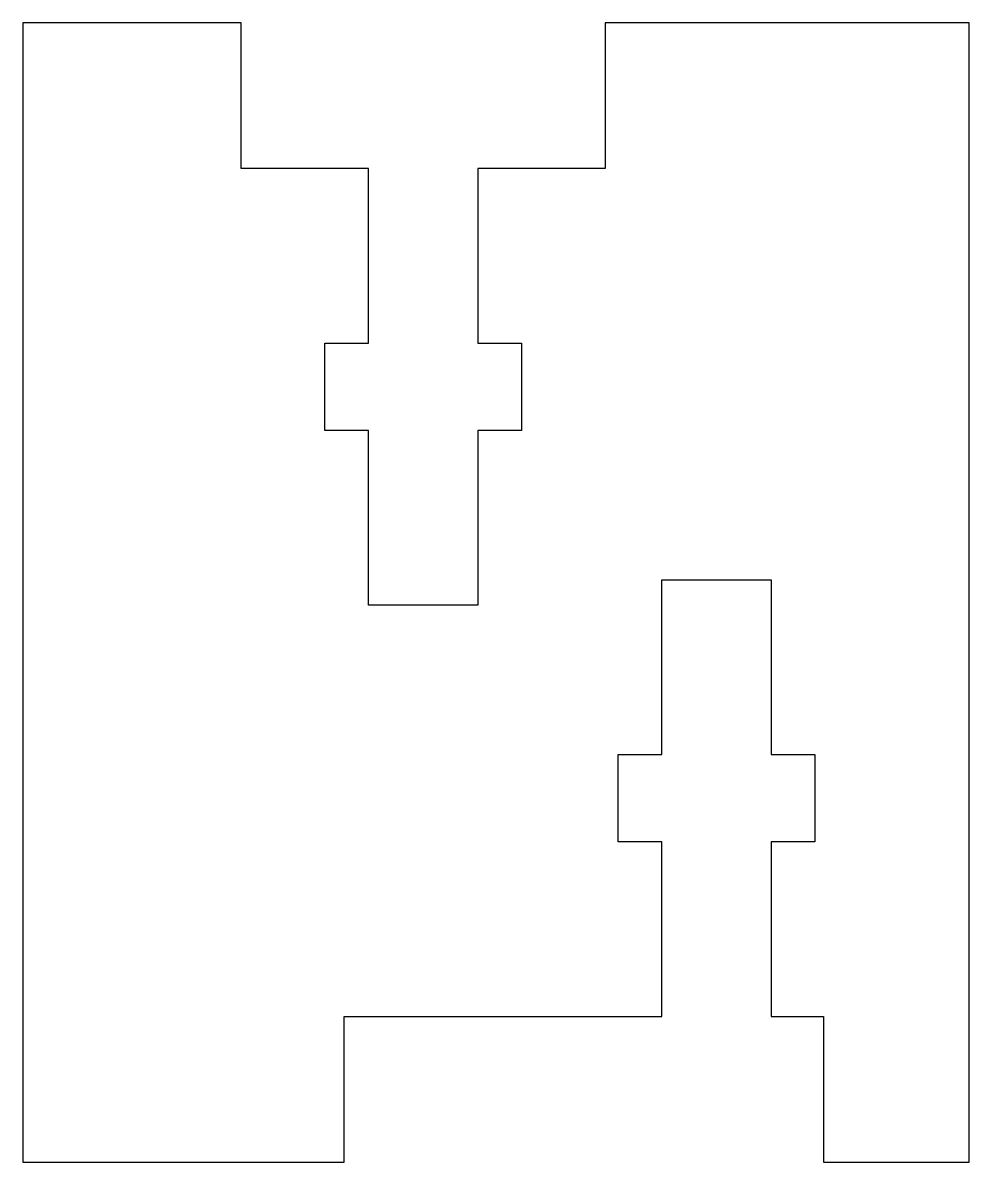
# Model space of a CAD drawing. Header units: millimetres. Extents: x -16 to 10, y -31.3 to 0.
import ezdxf

# ---------------------------------------------------------------- set-up
doc = ezdxf.new("R2010")
doc.units = ezdxf.units.MM

msp = doc.modelspace()

# ---------------------------------------------------------------- linework, layer by layer
msp.add_lwpolyline([(10, 0), (0, 0), (0, -4), (-3.5, -4), (-3.5, -8.8), (-2.3, -8.8), (-2.3, -11.2), (-3.5, -11.2), (-3.5, -16), (-6.5, -16), (-6.5, -11.2), (-7.7, -11.2), (-7.7, -8.8), (-6.5, -8.8), (-6.5, -4), (-10, -4), (-10, 0), (-16, 0), (-16, -31.3), (-7.17, -31.3), (-7.17, -27.3), (1.56, -27.3), (1.56, -22.5), (0.36, -22.5), (0.36, -20.1), (1.56, -20.1), (1.56, -15.3), (4.56, -15.3), (4.56, -20.1), (5.76, -20.1), (5.76, -22.5), (4.56, -22.5), (4.56, -27.3), (6, -27.3), (6, -31.3), (10, -31.3)], close=True)

doc.saveas('drawing.dxf')
